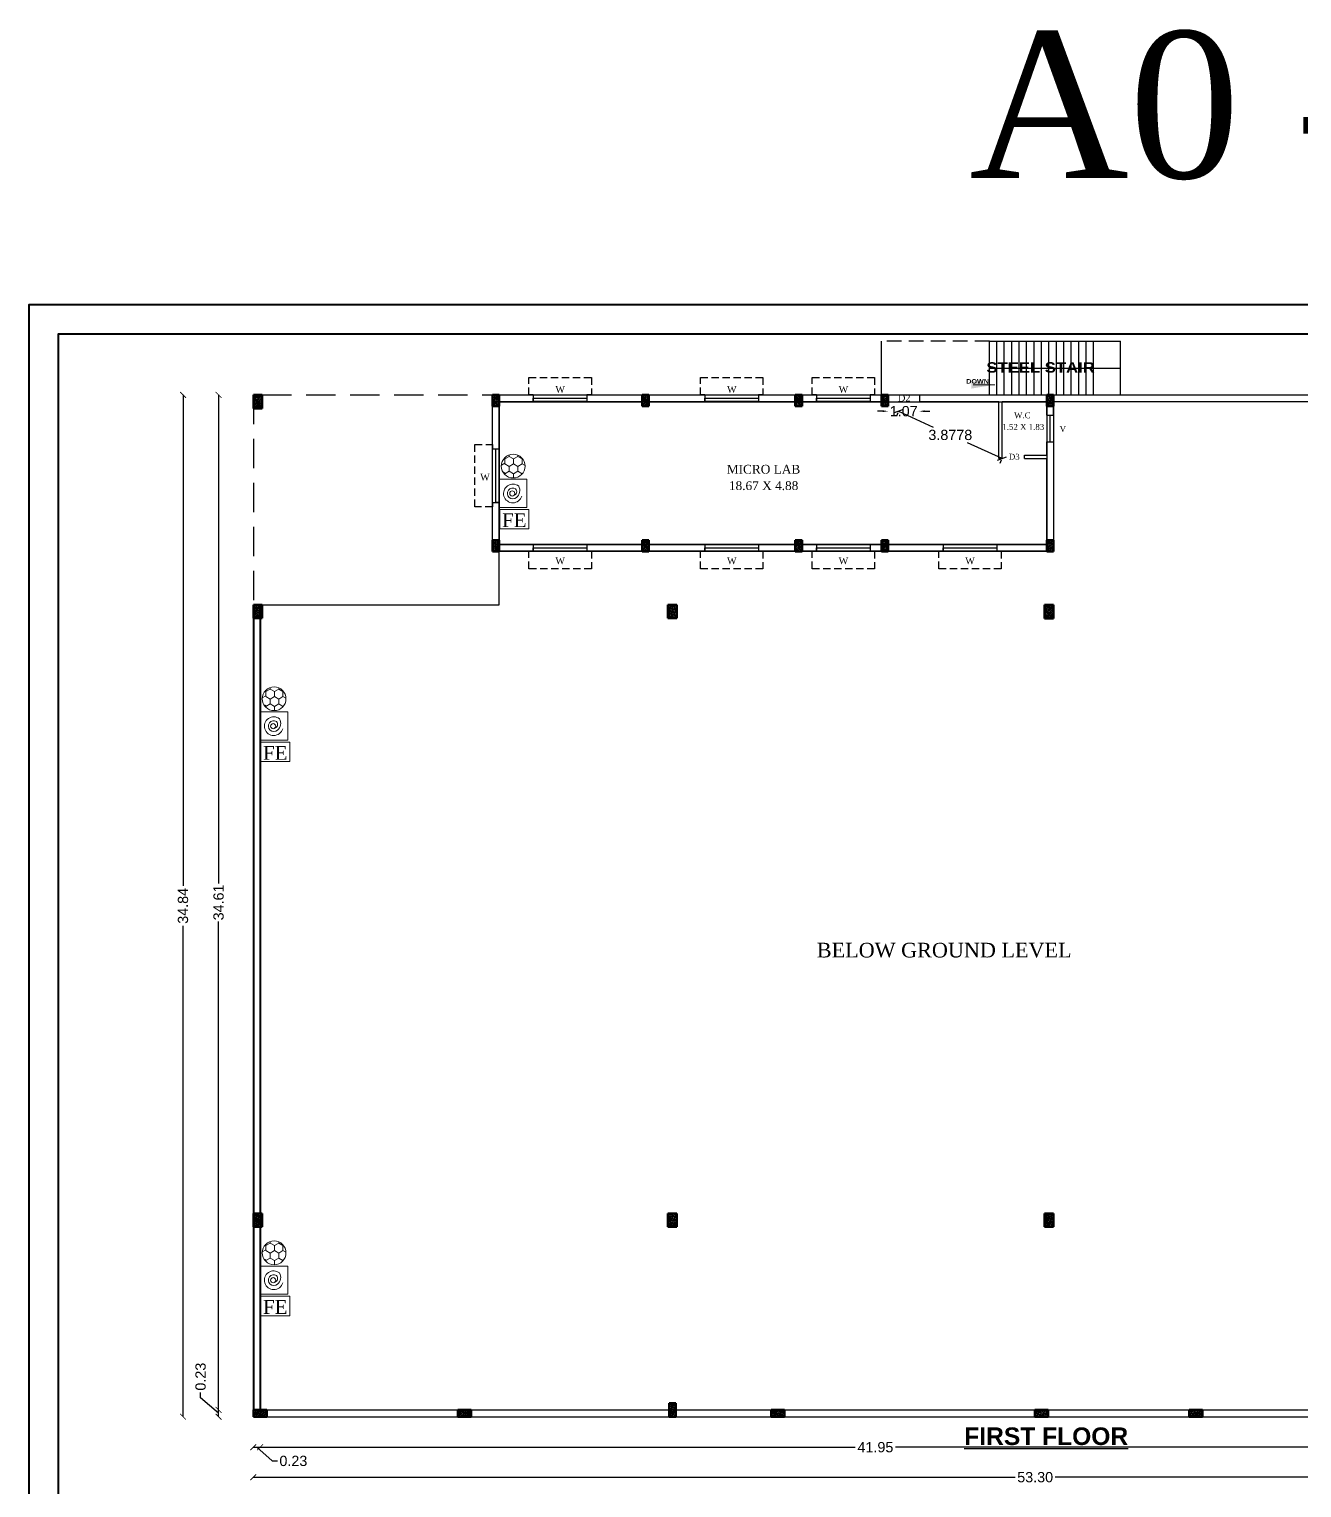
# Model space of a CAD drawing. Header units: metres. Extents: x 7359 to 7957, y 2407 to 2751.
# Drawn here: x 7661.51 to 7704.89, y 2487.03 to 2536.77 of the extents above; entities that cross this region are included whole.
import ezdxf
from ezdxf.enums import TextEntityAlignment as Align

# ---------------------------------------------------------------- set-up
doc = ezdxf.new("R2010")
doc.units = ezdxf.units.M
doc.header["$MEASUREMENT"] = 0
doc.linetypes.add('DASHED2', pattern=[0.375, 0.25, -0.125])
doc.layers.add('BLK_1_FLR_1_BLT_UP_AREA', color=1, linetype='Continuous', plot=False)
for name, color, linetype in [('BLK_1_FLR_1_EXIT_WIDTH_DOOR', 2, 'Continuous'), ('BLK_1_FLR_1_REGULAR_ROOM_2', 117, 'Continuous'), ('DIM', 41, 'Continuous'), ('Grid Lines', 8, 'Continuous'), ('WORKSHOP_AREA', 7, 'Continuous')]:
    doc.layers.add(name, color=color, linetype=linetype)
for name, color, linetype, lineweight in [('col', 50, 'Continuous', 50), ('DIST_EXIT', 7, 'Continuous', 0), ('Text', 7, 'Continuous', 9)]:
    doc.layers.add(name, color=color, linetype=linetype, lineweight=lineweight)
doc.styles.add('SASI', font='romans.shx', dxfattribs={"height": 2})
doc.styles.add('Schedule', font='times.ttf', dxfattribs={"height": 9})
doc.styles.get("Standard").update_dxf_attribs({"font": 'arial.ttf', "height": 0.35})
doc.styles.add('TI', font='ariblk.ttf', dxfattribs={"height": 9})
doc.dimstyles.new('Copy(2) of Standard', dxfattribs={"dimtxt": 0.3, "dimasz": 0.2, "dimexe": 0.18, "dimexo": 0.0625, "dimgap": 0.09, "dimtad": 0, "dimzin": 0, "dimdsep": 46, "dimtxsty": 'Standard', "dimblk": 'ARCHTICK', "dimcen": 0.09, "dimse1": 1, "dimse2": 1, "dimclrd": 251, "dimclrt": 1, "dimadec": 0, "dimazin": 0, "dimtfac": 1, "dimtofl": 0, "dimtmove": 0, "dimatfit": 3, "dimfxl": 0, "dimtolj": 1, "dimtzin": 0, "dimarcsym": 0})
doc.dimstyles.new('SASI', dxfattribs={"dimtxt": 4, "dimasz": 0.796875, "dimexe": 0, "dimexo": 0, "dimgap": 1, "dimtad": 1, "dimdec": 1, "dimzin": 3, "dimdsep": 46, "dimlunit": 4, "dimtxsty": 'SASI', "dimblk": 'SASI', "dimcen": 0.09, "dimse1": 1, "dimse2": 1, "dimclrd": 256, "dimclre": 256, "dimclrt": 4, "dimadec": 0, "dimazin": 0, "dimtfac": 1, "dimtdec": 1, "dimtofl": 0, "dimtmove": 0, "dimatfit": 3, "dimfxl": 0, "dimtolj": 1, "dimtzin": 0, "dimlwd": 0, "dimlwe": 5, "dimarcsym": 0})
doc.dimstyles.new('STANDARD$0', dxfattribs={"dimtxt": 0.25, "dimasz": 0.18, "dimexe": 0.15, "dimexo": 0.15, "dimgap": 0.1, "dimtad": 0, "dimzin": 0, "dimdsep": 46, "dimtxsty": 'Standard', "dimblk": 'OBLIQUE', "dimcen": 0.0625, "dimdle": 0.02, "dimadec": 0, "dimazin": 0, "dimtfac": 1, "dimtix": 1, "dimtofl": 0, "dimtmove": 2, "dimatfit": 3, "dimldrblk": 'OBLIQUE', "dimfxl": 0, "dimtolj": 1, "dimtzin": 0, "dimarcsym": 0})
doc.dimstyles.new('STANDARD1', dxfattribs={"dimtxt": 0.3, "dimasz": 0.23, "dimexe": 1, "dimexo": 1, "dimgap": 1, "dimtad": 1, "dimzin": 0, "dimdsep": 46, "dimtxsty": 'Standard', "dimblk1": 'OBLIQUE', "dimblk2": 'OBLIQUE', "dimsah": 1, "dimcen": 1, "dimdle": 1, "dimclrd": 256, "dimclre": 256, "dimclrt": 7, "dimadec": 0, "dimazin": 0, "dimtfac": 1, "dimtmove": 0, "dimatfit": 3, "dimldrblk": 'OBLIQUE', "dimfxl": 0, "dimtolj": 1, "dimtzin": 0, "dimarcsym": 0})
pattern_1 = [(50, (0, 0), (1.434520365, -0.12550427), [0.15, -1.65]), (355, (0, 0), (-0.277502667, 1.504384267), [0.12, -1.32]), (100.4514, (0.1195, -0.0105), (1.157018763, 1.378879084), [0.12748038, -1.402284224]), (46.1842, (0, 0.4), (2.134482097, -0.33103803), [0.225, -2.475]), (96.6356, (0.1779, 0.3724), (1.86932541, 1.94823574), [0.191220576, -2.103426]), (351.1842, (0, 0.4), (1.86932389, 1.9482372), [0.18, -1.98]), (21, (0.2, 0.3), (1.193814104, -0.805237781), [0.15, -1.65]), (326, (0.2, 0.3), (0.486630664, 1.45030009), [0.12, -1.32]), (71.4514, (0.2995, 0.2329), (1.680445257, 0.645060993), [0.12748038, -1.402284224]), (37.5, (0, 0), (0.0243197106, 0.6657877077), [0, -1.304, 0, -1.34, 0, -1.325]), (7.5, (0, 0), (0.526139075, 0.788823424), [0, -0.764, 0, -1.274, 0, -0.505]), (327.5, (-0.446, 0), (1.0676448723, -0.0451097435), [0, -0.5, 0, -1.56, 0, -2.07]), (317.5, (-0.646, 0), (1.166372339, 0.200209965), [0, -0.65, 0, -1.036, 0, -1.47])]

# ---------------------------------------------------------------- blocks, each defined once
blk = doc.blocks.new('A$C758114C4')
at = {"layer": 'DIM'}
blk.add_line((0, 2.793), (5.585, 2.793), dxfattribs=at)
at = {"layer": 'DIM', "const_width": 0.219}
for points in [[(2.793, 5.585), (2.793, 0)], [(0.74, 0.899), (4.845, 4.686)]]:
    blk.add_lwpolyline(points, dxfattribs=at)
blk = doc.blocks.new('SASI')
at = {"layer": 'Text'}
blk.add_blockref('A$C758114C4', (-2.793, -2.793), dxfattribs=at)
blk = doc.blocks.new('DDF')
at = {"layer": 'Grid Lines', "ltscale": 10}
h = blk.add_hatch(dxfattribs=at)
h.set_pattern_fill('AR-CONC', color=256, scale=0.2, style=0)
h.set_pattern_definition([(50, (-951.191, -188.8332), (1.434520365, -0.12550427), [0.15, -1.65]), (355, (-951.191, -188.8332), (-0.277502667, 1.504384267), [0.12, -1.32]), (100.4514, (-951.0714, -188.8436), (1.157018763, 1.378879084), [0.12748038, -1.402284224]), (46.1842, (-951.191, -188.4332), (2.134482097, -0.33103803), [0.225, -2.475]), (96.6356, (-951.013, -188.4608), (1.86932541, 1.94823574), [0.191220576, -2.103426]), (351.1842, (-951.191, -188.4332), (1.86932389, 1.9482372), [0.18, -1.98]), (21, (-950.991, -188.5332), (1.193814104, -0.805237781), [0.15, -1.65]), (326, (-950.991, -188.5332), (0.486630664, 1.45030009), [0.12, -1.32]), (71.4514, (-950.8915, -188.6003), (1.680445257, 0.645060993), [0.12748038, -1.402284224]), (37.5, (-951.191, -188.8332), (0.0243197106, 0.6657877077), [0, -1.304, 0, -1.34, 0, -1.325]), (7.5, (-951.191, -188.8332), (0.526139075, 0.788823424), [0, -0.764, 0, -1.274, 0, -0.505]), (327.5, (-951.637, -188.8332), (1.0676448723, -0.0451097435), [0, -0.5, 0, -1.56, 0, -2.07]), (317.5, (-951.837, -188.8332), (1.166372339, 0.200209965), [0, -0.65, 0, -1.036, 0, -1.47])])
h.paths.add_polyline_path([(101845.2, -25573.2), (101833.2, -25573.2), (101833.2, -25582.2), (101845.2, -25582.2)])
h.paths.add_polyline_path([(101845.2, -25564.2), (101833.2, -25564.2), (101833.2, -25573.2), (101845.2, -25573.2)])
at = {"layer": 'col', "ltscale": 10}
for p, q in [((101833.2, -25564.2), (101845.2, -25564.2)), ((101833.2, -25582.2), (101833.2, -25564.2)), ((101845.2, -25564.2), (101845.2, -25582.2)), ((101845.2, -25582.2), (101833.2, -25582.2))]:
    blk.add_line(p, q, dxfattribs=at)
blk = doc.blocks.new('BH')
at = {"layer": 'Grid Lines', "ltscale": 10}
h = blk.add_hatch(dxfattribs=at)
h.set_pattern_fill('AR-CONC', color=256, scale=0.2, style=0)
h.set_pattern_definition(pattern_1)
h.paths.add_polyline_path([(102359.5, -25291.1), (102350.5, -25291.1), (102350.5, -25306.1), (102359.5, -25306.1)])
at = {"layer": 'col', "ltscale": 10}
for p, q in [((102350.5, -25291.1), (102359.5, -25291.1)), ((102350.5, -25306.1), (102350.5, -25291.1)), ((102359.5, -25306.1), (102350.5, -25306.1)), ((102359.5, -25291.1), (102359.5, -25306.1))]:
    blk.add_line(p, q, dxfattribs=at)
blk = doc.blocks.new('HYHYHY')
at = {"layer": 'Grid Lines', "ltscale": 10}
h = blk.add_hatch(dxfattribs=at)
h.set_pattern_fill('AR-CONC', color=256, scale=0.2, style=0)
h.set_pattern_definition(pattern_1)
h.paths.add_polyline_path([(102189.4, -26447.3), (102180.4, -26447.3), (102180.4, -26465.3), (102189.4, -26465.3)])
at = {"layer": 'col', "ltscale": 10}
for p, q in [((102180.4, -26447.3), (102189.4, -26447.3)), ((102180.4, -26465.3), (102180.4, -26447.3)), ((102189.4, -26447.3), (102189.4, -26465.3)), ((102189.4, -26465.3), (102180.4, -26465.3))]:
    blk.add_line(p, q, dxfattribs=at)
blk = doc.blocks.new('A$C57323508')
at = {"lineweight": 9}
for p, q in [((0.134, 0.647), (0.158, 0.647)), ((0.213, 0.509), (0.134, 0.647)), ((0.134, 0.372), (0.213, 0.509)), ((0.158, 0.647), (0.181, 0.687)), ((0.213, 0.509), (0.372, 0.509)), ((0.372, 0.509), (0.451, 0.647)), ((0.451, 0.372), (0.372, 0.509)), ((0.475, 0.647), (0.41, 0.759)), ((0.475, 0.647), (0.634, 0.647)), ((0.689, 0.509), (0.61, 0.647)), ((0.61, 0.372), (0.689, 0.509)), ((0.634, 0.647), (0.648, 0.671)), ((0.689, 0.509), (0.737, 0.509)), ((0, 0.372), (0.134, 0.372)), ((0.126, 0.097), (0.134, 0.097)), ((0.213, 0.234), (0.134, 0.372)), ((0.134, 0.097), (0.213, 0.234)), ((0.141, 0.084), (0.134, 0.097)), ((0.213, 0.234), (0.372, 0.234)), ((0.372, 0.234), (0.451, 0.372)), ((0.451, 0.097), (0.372, 0.234)), ((0.396, 0), (0.451, 0.097)), ((0.451, 0.372), (0.61, 0.372)), ((0.451, 0.097), (0.61, 0.097)), ((0.689, 0.234), (0.61, 0.372)), ((0.61, 0.097), (0.689, 0.234)), ((0.618, 0.084), (0.61, 0.097)), ((0.689, 0.234), (0.73, 0.234))]:
    blk.add_line(p, q, dxfattribs=at)
blk.add_circle((0.38, 0.38), 0.38, dxfattribs=at)
blk = doc.blocks.new('A$C3F6E631D')
at = {"lineweight": 9}
for p, q in [((0, 0.885), (0.902, 0.885)), ((0, 0), (0, 0.885)), ((0.902, 0.885), (0.902, 0)), ((0.902, 0), (0, 0))]:
    blk.add_line(p, q, dxfattribs=at)
blk.add_circle((0.448, 0.466), 0.0817, dxfattribs=at)
for centre, radius, start, end in [((0.448, 0.447), 0.299, 321.4372, 253.2573), ((0.449, 0.447), 0.174, 329.1263, 222.2936), ((0.543, 0.517), 0.292, 219.9012, 298.5281), ((0.509, 0.459), 0.135, 195.9931, 311.1342)]:
    blk.add_arc(centre, radius, start, end, dxfattribs=at)
blk = doc.blocks.new('A$C453E5C48')
at = {"linetype": 'ByBlock', "lineweight": 9}
for p, q in [((0, 0.489), (0.639, 0.489)), ((0, 0.063), (0, 0.489)), ((0.639, 0.489), (0.639, 0.063)), ((0.639, 0.063), (0, 0.063))]:
    blk.add_line(p, q, dxfattribs=at)
at = {"lineweight": 9, "style": 'Schedule'}
blk.add_text('FE', height=0.3048, dxfattribs=at).set_placement((0.051, 0.103))
blk = doc.blocks.new('_ArchTick')
at = {"color": 0, "linetype": 'ByBlock', "const_width": 0.15}
blk.add_lwpolyline([(-0.5, -0.5), (0.5, 0.5)], dxfattribs=at)
blk = doc.blocks.new('*D361')
at = {"color": 251, "lineweight": -2}
for p, q in [((7669.148, 2488.409), (7669.378, 2488.409)), ((7669.263, 2488.409), (7669.788, 2487.941)), ((7669.788, 2487.941), (7669.968, 2487.941))]:
    blk.add_line(p, q, dxfattribs=at)
at = {"layer": 'Defpoints', "color": 0}
for p in [(7669.148, 2490.328), (7669.378, 2490.328), (7669.378, 2488.409)]:
    blk.add_point(p, dxfattribs=at)
at = {"color": 251, "lineweight": -2, "xscale": 0.2, "yscale": 0.2, "zscale": 0.2, "rotation": 180}
blk.add_blockref('_ArchTick', (7669.148, 2488.409), dxfattribs=at)
at = {"color": 251, "lineweight": -2, "xscale": 0.2, "yscale": 0.2, "zscale": 0.2}
blk.add_blockref('_ArchTick', (7669.378, 2488.409), dxfattribs=at)
at = {"color": 1, "insert": (7670.513, 2487.941), "char_height": 0.35, "attachment_point": 5}
blk.add_mtext('\\A1;0.23', dxfattribs=at)
blk = doc.blocks.new('*D362')
at = {"color": 251, "lineweight": -2}
for p, q in [((7669.378, 2488.409), (7689.665, 2488.409)), ((7711.329, 2488.409), (7691.043, 2488.409))]:
    blk.add_line(p, q, dxfattribs=at)
at = {"layer": 'Defpoints', "color": 0}
for p in [(7669.378, 2490.328), (7711.329, 2490.102), (7711.329, 2488.409)]:
    blk.add_point(p, dxfattribs=at)
at = {"color": 251, "lineweight": -2, "xscale": 0.2, "yscale": 0.2, "zscale": 0.2, "rotation": 180}
blk.add_blockref('_ArchTick', (7669.378, 2488.409), dxfattribs=at)
at = {"color": 251, "lineweight": -2, "xscale": 0.2, "yscale": 0.2, "zscale": 0.2}
blk.add_blockref('_ArchTick', (7711.329, 2488.409), dxfattribs=at)
at = {"color": 1, "insert": (7690.354, 2488.409), "char_height": 0.35, "attachment_point": 5}
blk.add_mtext('\\A1;41.95', dxfattribs=at)
blk = doc.blocks.new('*D366')
at = {"color": 251, "lineweight": -2}
for p, q in [((7669.148, 2487.387), (7695.12, 2487.387)), ((7722.452, 2487.387), (7696.48, 2487.387))]:
    blk.add_line(p, q, dxfattribs=at)
at = {"layer": 'Defpoints', "color": 0}
for p in [(7669.148, 2490.946), (7722.452, 2490.946), (7722.452, 2487.387)]:
    blk.add_point(p, dxfattribs=at)
at = {"color": 251, "lineweight": -2, "xscale": 0.2, "yscale": 0.2, "zscale": 0.2, "rotation": 180}
blk.add_blockref('_ArchTick', (7669.148, 2487.387), dxfattribs=at)
at = {"color": 251, "lineweight": -2, "xscale": 0.2, "yscale": 0.2, "zscale": 0.2}
blk.add_blockref('_ArchTick', (7722.452, 2487.387), dxfattribs=at)
at = {"color": 1, "insert": (7695.8, 2487.387), "char_height": 0.35, "attachment_point": 5}
blk.add_mtext('\\A1;53.30', dxfattribs=at)
blk = doc.blocks.new('*D367')
at = {"color": 251, "lineweight": -2}
for p, q in [((7667.35, 2490.091), (7667.35, 2490.271)), ((7667.963, 2489.567), (7667.35, 2490.091)), ((7667.963, 2489.452), (7667.963, 2489.682))]:
    blk.add_line(p, q, dxfattribs=at)
at = {"layer": 'Defpoints', "color": 0}
for p in [(7667.963, 2489.682), (7670.975, 2489.682), (7670.975, 2489.452)]:
    blk.add_point(p, dxfattribs=at)
at = {"color": 251, "lineweight": -2, "xscale": 0.2, "yscale": 0.2, "zscale": 0.2}
for p, rotation in [((7667.963, 2489.682), 90), ((7667.963, 2489.452), 270)]:
    blk.add_blockref('_ArchTick', p, dxfattribs=dict(at, rotation=rotation))
at = {"color": 1, "insert": (7667.35, 2490.816), "char_height": 0.35, "attachment_point": 5, "rotation": 90}
blk.add_mtext('\\A1;0.23', dxfattribs=at)
blk = doc.blocks.new('*D368')
at = {"color": 251, "lineweight": -2}
for p, q in [((7667.963, 2524.293), (7667.963, 2507.634)), ((7667.963, 2489.682), (7667.963, 2506.341))]:
    blk.add_line(p, q, dxfattribs=at)
at = {"layer": 'Defpoints', "color": 0}
for p in [(7667.963, 2524.293), (7670.512, 2524.293), (7670.975, 2489.682)]:
    blk.add_point(p, dxfattribs=at)
at = {"color": 251, "lineweight": -2, "xscale": 0.2, "yscale": 0.2, "zscale": 0.2}
for p, rotation in [((7667.963, 2524.293), 90), ((7667.963, 2489.682), 270)]:
    blk.add_blockref('_ArchTick', p, dxfattribs=dict(at, rotation=rotation))
at = {"color": 1, "insert": (7667.963, 2506.987), "char_height": 0.35, "attachment_point": 5, "rotation": 90}
blk.add_mtext('\\A1;34.61', dxfattribs=at)
blk = doc.blocks.new('*D369')
at = {"color": 251, "lineweight": -2}
for p, q in [((7666.751, 2524.293), (7666.751, 2507.552)), ((7666.751, 2489.452), (7666.751, 2506.193))]:
    blk.add_line(p, q, dxfattribs=at)
at = {"layer": 'Defpoints', "color": 0}
for p in [(7672.178, 2524.293), (7666.751, 2489.452), (7672.178, 2489.452)]:
    blk.add_point(p, dxfattribs=at)
at = {"color": 251, "lineweight": -2, "xscale": 0.2, "yscale": 0.2, "zscale": 0.2}
for p, rotation in [((7666.751, 2524.293), 90), ((7666.751, 2489.452), 270)]:
    blk.add_blockref('_ArchTick', p, dxfattribs=dict(at, rotation=rotation))
at = {"color": 1, "insert": (7666.751, 2506.872), "char_height": 0.35, "attachment_point": 5, "rotation": 90}
blk.add_mtext('\\A1;34.84', dxfattribs=at)
blk = doc.blocks.new('*D188')
at = {"layer": 'BLK_1_FLR_1_EXIT_WIDTH_DOOR', "color": 0, "lineweight": -2}
for p, q in [((7690.605, 2523.739), (7690.425, 2523.739)), ((7692.031, 2523.739), (7692.211, 2523.739))]:
    blk.add_line(p, q, dxfattribs=at)
at = {"layer": 'BLK_1_FLR_1_EXIT_WIDTH_DOOR', "color": 0}
for points in [[(7690.605, 2523.769), (7690.605, 2523.709), (7690.785, 2523.739)], [(7692.031, 2523.769), (7692.031, 2523.709), (7691.851, 2523.739)]]:
    blk.add_solid(points, dxfattribs=at)
at = {"layer": 'Defpoints', "color": 0}
for p in [(7690.785, 2524.065), (7691.851, 2524.065), (7691.851, 2523.739)]:
    blk.add_point(p, dxfattribs=at)
at = {"layer": 'BLK_1_FLR_1_EXIT_WIDTH_DOOR', "color": 0, "insert": (7691.318, 2523.739), "char_height": 0.35, "attachment_point": 5}
blk.add_mtext('\\A1;1.07', dxfattribs=at)
blk = doc.blocks.new('_Oblique')
at = {"color": 0, "lineweight": -2}
blk.add_line((-0.5, -0.5), (0.5, 0.5), dxfattribs=at)
blk = doc.blocks.new('*D190')
at = {"layer": 'Defpoints', "color": 0}
for p in [(7691.144, 2523.735), (7691.144, 2523.735), (7694.67, 2522.122)]:
    blk.add_point(p, dxfattribs=at)
at = {"layer": 'DIST_EXIT', "lineweight": -2}
for p, q in [((7691.118, 2523.678), (7691.069, 2523.571)), ((7691.144, 2523.735), (7692.319, 2523.197)), ((7694.67, 2522.122), (7693.495, 2522.66)), ((7694.644, 2522.065), (7694.595, 2521.958))]:
    blk.add_line(p, q, dxfattribs=at)
at = {"layer": 'DIST_EXIT', "lineweight": -2, "xscale": 0.23, "yscale": 0.23, "zscale": 0.23}
for p, rotation in [((7691.144, 2523.735), 155.4223992239537), ((7694.67, 2522.122), 335.4223992239537)]:
    blk.add_blockref('_Oblique', p, dxfattribs=dict(at, rotation=rotation))
at = {"layer": 'DIST_EXIT', "color": 7, "insert": (7692.907, 2522.928), "char_height": 0.35, "attachment_point": 5}
blk.add_mtext('\\A1;3.8778', dxfattribs=at)

msp = doc.modelspace()

# ---------------------------------------------------------------- linework, layer by layer
at = {"linetype": 'DASHED2', "ltscale": 2}
for p in [(7694.2384, 2526.12158), (7690.55616, 2524.29316)]:
    msp.add_line(p, (7690.55616, 2526.12158), dxfattribs=at)
at = {"linetype": 'Continuous', "ltscale": 4}
for p, q in [((7690.55616, 2524.29316), (7690.55616, 2526.07079)), ((7694.2384, 2526.12158), (7698.70788, 2526.12158)), ((7694.2384, 2525.20737), (7694.2384, 2526.12158)), ((7694.49235, 2525.20737), (7694.49235, 2526.12158)), ((7694.7463, 2525.20737), (7694.7463, 2526.12158)), ((7695.00025, 2525.20737), (7695.00025, 2526.12158)), ((7695.25419, 2525.20737), (7695.25419, 2526.12158)), ((7695.50814, 2525.20737), (7695.50814, 2526.12158)), ((7695.76209, 2525.20737), (7695.76209, 2526.12158)), ((7696.01604, 2525.20737), (7696.01604, 2526.12158)), ((7696.26998, 2525.20737), (7696.26998, 2526.12158)), ((7696.52393, 2525.20737), (7696.52393, 2526.12158)), ((7696.77788, 2525.20737), (7696.77788, 2526.12158)), ((7697.03183, 2525.20737), (7697.03183, 2526.12158)), ((7697.28577, 2525.20737), (7697.28577, 2526.12158)), ((7697.53972, 2525.20737), (7697.53972, 2526.12158)), ((7697.79367, 2525.20737), (7697.79367, 2526.12158)), ((7698.70788, 2524.2934), (7698.70788, 2526.12158)), ((7694.2384, 2525.20737), (7698.70788, 2525.20737)), ((7694.2384, 2524.29316), (7694.2384, 2525.20737)), ((7694.49235, 2524.29316), (7694.49235, 2525.20737)), ((7694.7463, 2524.29316), (7694.7463, 2525.20737)), ((7695.00025, 2524.29316), (7695.00025, 2525.20737)), ((7695.25419, 2524.29316), (7695.25419, 2525.20737)), ((7695.50814, 2524.29316), (7695.50814, 2525.20737)), ((7695.76209, 2524.29316), (7695.76209, 2525.20737)), ((7696.01604, 2524.29316), (7696.01604, 2525.20737)), ((7696.26998, 2524.29316), (7696.26998, 2525.20737)), ((7696.52393, 2524.29316), (7696.52393, 2525.20737)), ((7696.77788, 2524.29316), (7696.77788, 2525.20737)), ((7697.03183, 2524.29316), (7697.03183, 2525.20737)), ((7697.28577, 2524.29316), (7697.28577, 2525.20737)), ((7697.53972, 2524.29316), (7697.53972, 2525.20737)), ((7697.79367, 2524.29316), (7697.79367, 2525.20737)), ((7690.78472, 2524.29292), (7690.7847, 2524.29292)), ((7696.42235, 2524.29316), (7706.09775, 2524.29316)), ((7696.42235, 2524.06461), (7706.09775, 2524.06461)), ((7669.14838, 2489.68155), (7711.32907, 2489.68155)), ((7669.14838, 2489.45155), (7711.32907, 2489.45155))]:
    msp.add_line(p, q, dxfattribs=at)
for p, q in [((7669.14838, 2524.29316), (7669.37693, 2524.29316)), ((7677.3001, 2524.29316), (7690.7847, 2524.29316)), ((7677.52865, 2524.06461), (7690.7847, 2524.06461)), ((7677.52865, 2524.06461), (7677.52865, 2519.18881)), ((7678.65215, 2524.29316), (7680.51987, 2524.29316)), ((7678.69144, 2524.29316), (7678.69144, 2524.06461)), ((7678.69144, 2524.06461), (7678.69144, 2524.17888)), ((7678.69144, 2524.17888), (7680.51987, 2524.17888)), ((7680.51987, 2524.06461), (7678.69144, 2524.06461)), ((7680.51987, 2524.29316), (7680.51987, 2524.06461)), ((7684.50287, 2524.29316), (7686.37059, 2524.29316)), ((7684.54216, 2524.29316), (7684.54216, 2524.06461)), ((7684.54216, 2524.06461), (7684.54216, 2524.17888)), ((7684.54216, 2524.17888), (7686.37059, 2524.17888)), ((7686.37059, 2524.06461), (7684.54216, 2524.06461)), ((7686.37059, 2524.29316), (7686.37059, 2524.06461)), ((7688.30914, 2524.29316), (7690.17686, 2524.29316)), ((7688.34843, 2524.29316), (7688.34843, 2524.06461)), ((7688.34843, 2524.06461), (7688.34843, 2524.17888)), ((7688.34843, 2524.17888), (7690.17686, 2524.17888)), ((7690.17686, 2524.06461), (7688.34843, 2524.06461)), ((7690.17686, 2524.29316), (7690.17686, 2524.06461)), ((7690.7847, 2524.29316), (7690.7847, 2524.06461)), ((7691.85126, 2524.29316), (7696.42235, 2524.29316)), ((7691.85126, 2524.29316), (7691.85126, 2524.06461)), ((7691.85126, 2524.06461), (7694.55584, 2524.06461)), ((7694.55584, 2522.12191), (7694.55584, 2524.06461)), ((7694.67011, 2524.06461), (7696.1938, 2524.06461)), ((7694.67011, 2522.12191), (7694.67011, 2524.06461)), ((7696.1938, 2523.6075), (7696.1938, 2524.06461)), ((7696.42235, 2523.6075), (7696.42235, 2524.29316)), ((7696.1938, 2523.6075), (7696.42235, 2523.6075)), ((7696.1938, 2523.6075), (7696.1938, 2522.69329)), ((7696.30808, 2522.69329), (7696.30808, 2523.6075)), ((7696.42235, 2523.6075), (7696.42235, 2519.34118)), ((7677.3001, 2522.45573), (7677.52865, 2522.45573)), ((7677.3001, 2520.58801), (7677.3001, 2522.45573)), ((7677.41438, 2520.6273), (7677.41438, 2522.45573)), ((7677.52865, 2522.45573), (7677.52865, 2520.6273)), ((7696.1938, 2522.23618), (7696.1938, 2522.69329)), ((7696.1938, 2522.69329), (7696.42235, 2522.69329)), ((7694.55584, 2522.12191), (7694.67011, 2522.12191)), ((7695.43196, 2522.23618), (7696.1938, 2522.23618)), ((7695.43196, 2522.12191), (7695.43196, 2522.23618)), ((7695.43196, 2522.12191), (7696.1938, 2522.12191)), ((7696.1938, 2519.18881), (7696.1938, 2522.12191)), ((7677.3001, 2520.6273), (7677.52865, 2520.6273)), ((7677.52865, 2520.6273), (7677.41438, 2520.6273)), ((7677.52865, 2519.18881), (7696.1938, 2519.18881)), ((7677.52865, 2518.96026), (7696.1938, 2518.96026)), ((7677.52865, 2517.13184), (7677.52865, 2518.96026)), ((7678.65215, 2519.18881), (7680.51987, 2519.18881)), ((7678.69144, 2519.18881), (7678.69144, 2518.96026)), ((7678.69144, 2518.96026), (7678.69144, 2519.07454)), ((7678.69144, 2519.07454), (7680.51987, 2519.07454)), ((7680.51987, 2518.96026), (7678.69144, 2518.96026)), ((7680.51987, 2519.18881), (7680.51987, 2518.96026)), ((7684.54216, 2519.18881), (7684.54216, 2518.96026)), ((7684.54216, 2518.96026), (7684.54216, 2519.07454)), ((7684.54216, 2519.07454), (7686.37059, 2519.07454)), ((7686.37059, 2518.96026), (7684.54216, 2518.96026)), ((7686.37059, 2519.18881), (7686.37059, 2518.96026)), ((7688.34843, 2519.18881), (7688.34843, 2518.96026)), ((7688.34843, 2518.96026), (7688.34843, 2519.07454)), ((7688.34843, 2519.07454), (7690.17686, 2519.07454)), ((7690.17686, 2518.96026), (7688.34843, 2518.96026)), ((7690.17686, 2519.18881), (7690.17686, 2518.96026)), ((7692.66327, 2519.18881), (7692.66327, 2518.96026)), ((7692.66327, 2518.96026), (7692.66327, 2519.07454)), ((7692.66327, 2519.07454), (7694.49169, 2519.07454)), ((7694.49169, 2518.96026), (7692.66327, 2518.96026)), ((7694.49169, 2519.18881), (7694.49169, 2518.96026)), ((7669.14838, 2517.13184), (7677.52865, 2517.13184)), ((7669.14838, 2496.15577), (7669.14838, 2495.92722))]:
    msp.add_line(p, q)
at = {"linetype": 'DASHED2', "ltscale": 4}
for p, q in [((7669.14838, 2524.29316), (7669.14838, 2516.90329)), ((7669.45312, 2524.29316), (7677.3001, 2524.29316))]:
    msp.add_line(p, q, dxfattribs=at)
at = {"lineweight": 40}
for p, q in [((7669.14838, 2516.90329), (7669.14838, 2496.15722)), ((7669.37838, 2517.13184), (7669.37838, 2489.45155)), ((7669.14838, 2496.15577), (7669.14838, 2489.4501))]:
    msp.add_line(p, q, dxfattribs=at)
for points in [[(7748.27221, 2527.37691), (7748.27221, 2444.37691), (7661.5066, 2444.37691), (7661.5066, 2527.37691)], [(7747.27221, 2526.37691), (7747.27221, 2445.37691), (7662.5066, 2445.37691), (7662.5066, 2526.37691)]]:
    msp.add_lwpolyline(points, close=True, dxfattribs=at)
at = {"linetype": 'DASHED2'}
for points in [[(7678.69144, 2524.29316), (7678.54144, 2524.29316), (7678.54144, 2524.89316), (7680.51987, 2524.89316), (7680.66987, 2524.89316), (7680.66987, 2524.29316), (7680.51987, 2524.29316)], [(7684.54216, 2524.29316), (7684.39216, 2524.29316), (7684.39216, 2524.89316), (7686.37059, 2524.89316), (7686.52059, 2524.89316), (7686.52059, 2524.29316), (7686.37059, 2524.29316)], [(7688.34843, 2524.29316), (7688.19843, 2524.29316), (7688.19843, 2524.89316), (7690.17686, 2524.89316), (7690.32686, 2524.89316), (7690.32686, 2524.29316), (7690.17686, 2524.29316)], [(7677.3001, 2520.6273), (7677.3001, 2520.4773), (7676.7001, 2520.4773), (7676.7001, 2522.45573), (7676.7001, 2522.60573), (7677.3001, 2522.60573), (7677.3001, 2522.45573)], [(7680.51987, 2518.96026), (7680.66987, 2518.96026), (7680.66987, 2518.36026), (7678.69144, 2518.36026), (7678.54144, 2518.36026), (7678.54144, 2518.96026), (7678.69144, 2518.96026)], [(7686.37059, 2518.96026), (7686.52059, 2518.96026), (7686.52059, 2518.36026), (7684.54216, 2518.36026), (7684.39216, 2518.36026), (7684.39216, 2518.96026), (7684.54216, 2518.96026)], [(7690.17686, 2518.96026), (7690.32686, 2518.96026), (7690.32686, 2518.36026), (7688.34843, 2518.36026), (7688.19843, 2518.36026), (7688.19843, 2518.96026), (7688.34843, 2518.96026)], [(7694.49169, 2518.96026), (7694.64169, 2518.96026), (7694.64169, 2518.36026), (7692.66327, 2518.36026), (7692.51327, 2518.36026), (7692.51327, 2518.96026), (7692.66327, 2518.96026)]]:
    msp.add_lwpolyline(points, dxfattribs=at)
at = {"layer": 'BLK_1_FLR_1_BLT_UP_AREA', "color": 45}
msp.add_lwpolyline([(7677.3001, 2524.29316), (7696.42235, 2524.29316), (7696.42235, 2518.96026), (7677.3001, 2518.96026)], close=True, dxfattribs=at)
at = {"layer": 'BLK_1_FLR_1_REGULAR_ROOM_2', "color": 4}
msp.add_lwpolyline([(7677.5301, 2524.06316), (7696.19235, 2524.06316), (7696.19235, 2519.19026), (7677.5301, 2519.19026)], close=True, dxfattribs=at)
at = {"layer": 'WORKSHOP_AREA', "color": 45}
msp.add_lwpolyline([(7677.5301, 2524.06316), (7696.19235, 2524.06316), (7696.19235, 2519.19026), (7677.5301, 2519.19026)], close=True, dxfattribs=at)

# ---------------------------------------------------------------- block references
at = {"xscale": 0.0253947581084112, "yscale": 0.0253947581084112, "zscale": 0.0253947581084112}
for name, p in [('DDF', (5083.11866, 3173.48889)), ('BH', (5078.13366, 3166.55381)), ('BH', (5083.23801, 3166.55381)), ('BH', (5088.45663, 3166.55381)), ('BH', (5091.38972, 3166.55314)), ('BH', (5097.02736, 3166.55381)), ('BH', (5078.13366, 3161.60183)), ('BH', (5083.23801, 3161.60183)), ('BH', (5088.45663, 3161.60183)), ('BH', (5091.38972, 3161.60183)), ('BH', (5097.02736, 3161.60183)), ('DDF', (5110.08789, 3166.32756)), ('DDF', (5110.08789, 3145.58008))]:
    msp.add_blockref(name, p, dxfattribs=at)
at = {"linetype": 'ByBlock', "rotation": 90}
for name, p, xscale, yscale, zscale in [('A$C57323508', (7678.4113, 2521.46229), 1.065391411523342, 1.065391411523342, 1.065391411523342), ('A$C3F6E631D', (7678.47014, 2520.4568), 1.06394588523516, 1.06394588523516, 1.06394588523516), ('A$C57323508', (7670.26103, 2513.52808), 1.065391411523342, 1.065391411523342, 1.065391411523342), ('A$C3F6E631D', (7670.31987, 2512.52259), 1.06394588523516, 1.06394588523516, 1.06394588523516), ('A$C57323508', (7670.26103, 2494.63396), 1.065391411523342, 1.065391411523342, 1.065391411523342), ('A$C3F6E631D', (7670.31987, 2493.62847), 1.06394588523516, 1.06394588523516, 1.06394588523516)]:
    msp.add_blockref(name, p, dxfattribs=dict(at, xscale=xscale, yscale=yscale, zscale=zscale))
at = {"linetype": 'ByBlock', "xscale": 1.55368645738647, "yscale": 1.55368645738647, "zscale": 1.55368645738647}
for p in [(7677.54836, 2519.62509), (7669.39809, 2511.69087), (7669.39809, 2492.79676)]:
    msp.add_blockref('A$C453E5C48', p, dxfattribs=at)
for name, p, xscale, yscale, zscale, rotation in [('DDF', (10255.48284, 1867.47901), 0.0253947581084112, 0.0253947581084112, 0.0253947581084112, 180), ('DDF', (10269.61503, 1867.47901), 0.0253947581084112, 0.0253947581084112, 0.0253947581084112, 180), ('DDF', (10255.48284, 1846.73149), 0.0253947581084112, 0.0253947581084112, 0.0253947581084112, 180), ('DDF', (10269.61503, 1846.73149), 0.0253947581084112, 0.0253947581084112, 0.0253947581084112, 180), ('HYHYHY', (8341.23015, 5084.53116), 0.0253948036308471, 0.0253948036308471, 0.0253948036308471, 270), ('HYHYHY', (8348.20102, 5084.53116), 0.0253948036308471, 0.0253948036308471, 0.0253948036308471, 270), ('HYHYHY', (10278.39821, 1817.82682), 0.0253948036308471, 0.0253948036308471, 0.0253948036308471, 180), ('HYHYHY', (8358.87954, 5084.53116), 0.0253948036308471, 0.0253948036308471, 0.0253948036308471, 270), ('HYHYHY', (8367.8693, 5084.53116), 0.0253948036308471, 0.0253948036308471, 0.0253948036308471, 270), ('HYHYHY', (8373.12602, 5084.53116), 0.0253948036308471, 0.0253948036308471, 0.0253948036308471, 270)]:
    msp.add_blockref(name, p, dxfattribs=dict(xscale=xscale, yscale=yscale, zscale=zscale, rotation=rotation))

# ---------------------------------------------------------------- texts
at = {"style": 'TI'}
for s, height, p in [('STEEL STAIR', 0.3555266, (7695.98437, 2525.05359)), ('DOWN', 0.152369, (7693.83704, 2524.68043))]:
    msp.add_text(s, height=height, dxfattribs=at).set_placement(p, align=Align.CENTER)
at = {"insert": (7693.54625, 2536.68784), "char_height": 5, "attachment_point": 1}
msp.add_mtext_dynamic_manual_height_columns('{\\fTimes New Roman|b0|i0|c0|p18;A0 - 1:100}', width=51.1726844, gutter_width=1, heights=[0], dxfattribs=at)
at = {"style": 'TI'}
for s, insert, char_height, attachment_point in [('{\\fTimes New Roman|b0|i0|c0|p18;W}', (7679.60732, 2524.60026), 0.23, 2), ('{\\fTimes New Roman|b0|i0|c0|p18;W}', (7685.45805, 2524.60026), 0.23, 2), ('{\\fTimes New Roman|b0|i0|c0|p18;W}', (7689.26431, 2524.60026), 0.23, 2), ('{\\fTimes New Roman|b0|i0|c0|p18;W}', (7677.04487, 2521.6061), 0.23, 2), ('{\\fTimes New Roman|b0|i0|c0|p18;W}', (7679.60732, 2518.75358), 0.23, 2), ('{\\fTimes New Roman|b0|i0|c0|p18;W}', (7685.45805, 2518.75358), 0.23, 2), ('{\\fTimes New Roman|b0|i0|c0|p18;W}', (7689.26431, 2518.75358), 0.23, 2), ('{\\fTimes New Roman|b0|i0|c0|p18;W}', (7693.57915, 2518.75358), 0.23, 2), ('{\\fArial|b1|i0|c0|p34;\\LFIRST FLOOR}', (7693.38287, 2488.78088), 0.6, 4)]:
    msp.add_mtext(s, dxfattribs=dict(at, insert=insert, char_height=char_height, attachment_point=attachment_point))
at = {"attachment_point": 2, "style": 'TI'}
for s, insert, char_height, width in [('{\\fTimes New Roman|b0|i0|c0|p18;D2}', (7691.33698, 2524.30522), 0.23, 0.2379408), ('{\\fTimes New Roman|b0|i0|c0|p18;W.C}', (7695.36356, 2523.69845), 0.2, 0.5412934), ('{\\fTimes New Roman|b0|i0|c0|p18;1.52 X 1.83}', (7695.39462, 2523.30366), 0.2, 1.8680654), ('{\\fTimes New Roman|b0|i0|c0|p18;V}', (7696.74271, 2523.23397), 0.2, 0.5412934), ('{\\fTimes New Roman|b0|i0|c0|p18;MICRO LAB}', (7686.53946, 2521.90916), 0.3, 2.7475566), ('{\\fTimes New Roman|b0|i0|c0|p18;D3}', (7695.08791, 2522.28716), 0.2, 0.5412934), ('{\\fTimes New Roman|b0|i0|c0|p18;18.67 X 4.88}', (7686.54337, 2521.35089), 0.3, 2.7475566), ('{\\fTimes New Roman|b0|i0|c0|p18;BELOW GROUND LEVEL}', (7692.69869, 2505.61097), 0.5, 11.8468239)]:
    msp.add_mtext(s, dxfattribs=dict(at, insert=insert, char_height=char_height, width=width))

# ---------------------------------------------------------------- dimensions: what is measured, and where the dimension line sits
for p1, p2, distance, picture, middle in [((7672.17826, 2524.29316), (7672.17826, 2489.45155), -5.42763, '*D369', (7666.75064, 2506.87236)), ((7669.14838, 2490.94629), (7722.45198, 2490.94629), -3.55962, '*D366', (7695.80018, 2487.38667))]:
    dim = msp.add_aligned_dim(p1=p1, p2=p2, distance=distance, dimstyle='Copy(2) of Standard', override={"dimpost": '\\X'})
    dim.commit()
    dim.dimension.update_dxf_attribs({"geometry": picture, "text_midpoint": middle})
for base, p1, p2, angle, picture, middle in [((7667.9627, 2524.29316), (7670.9753, 2489.68155), (7670.51169, 2524.29316), 270, '*D368', (7667.9627, 2506.98736)), ((7711.32907, 2488.40926), (7669.37838, 2490.32804), (7711.32907, 2490.10247), 180, '*D362', (7690.35373, 2488.40926))]:
    dim = msp.add_linear_dim(base=base, p1=p1, p2=p2, angle=angle, dimstyle='Copy(2) of Standard', override={"dimpost": '\\X', "dimtmove": 1})
    dim.commit()
    dim.dimension.update_dxf_attribs({"geometry": picture, "text_midpoint": middle})
for base, p1, p2, angle, picture, middle in [((7667.9627, 2489.68155), (7670.9753, 2489.45155), (7670.9753, 2489.68155), 90, '*D367', (7667.35041, 2490.36118)), ((7669.37838, 2488.40926), (7669.14838, 2490.32804), (7669.37838, 2490.32804), 0, '*D361', (7670.05801, 2487.94071))]:
    dim = msp.add_linear_dim(base=base, p1=p1, p2=p2, angle=angle, dimstyle='Copy(2) of Standard', override={"dimpost": '\\X', "dimtmove": 1})
    dim.commit()
    dim.dimension.update_dxf_attribs({"geometry": picture, "text_midpoint": middle, "dimtype": 161})
at = {"layer": 'BLK_1_FLR_1_EXIT_WIDTH_DOOR'}
dim = msp.add_aligned_dim(p1=(7690.78472, 2524.06461), p2=(7691.85126, 2524.06461), distance=-0.32539, dimstyle='STANDARD$0', override={"dimtxt": 0.3, "dimexe": 0.18, "dimexo": 0.0625, "dimgap": 0.09, "dimcen": 0.09, "dimdle": 0, "dimse1": 1, "dimse2": 1, "dimtix": 0, "dimtmove": 0, "dimfxl": 1, "dimfxlon": 0}, dxfattribs=at)
dim.commit()
dim.dimension.update_dxf_attribs({"geometry": '*D188', "text_midpoint": (7691.31799, 2523.73922)})
at = {"layer": 'DIST_EXIT'}
dim = msp.add_aligned_dim(p1=(7694.67011, 2522.12191), p2=(7691.14366, 2523.73478), distance=0, dimstyle='STANDARD1', override={"dimtxt": 0.18, "dimexe": 0.18, "dimexo": 0.0625, "dimgap": 0.09, "dimtih": 1, "dimtoh": 1, "dimdec": 4, "dimcen": 0.09, "dimdle": 0, "dimtdec": 4}, dxfattribs=at)
dim.commit()
dim.dimension.update_dxf_attribs({"geometry": '*D190', "text_midpoint": (7692.90689, 2522.92834)})

# ---------------------------------------------------------------- leaders
at = {"ltscale": 10}
msp.add_leader([(7694.42027, 2524.6401), (7693.68472, 2524.6401)], dimstyle='SASI', override={"dimgap": 1, "dimtad": 0}, dxfattribs=at)

doc.saveas('drawing.dxf')
